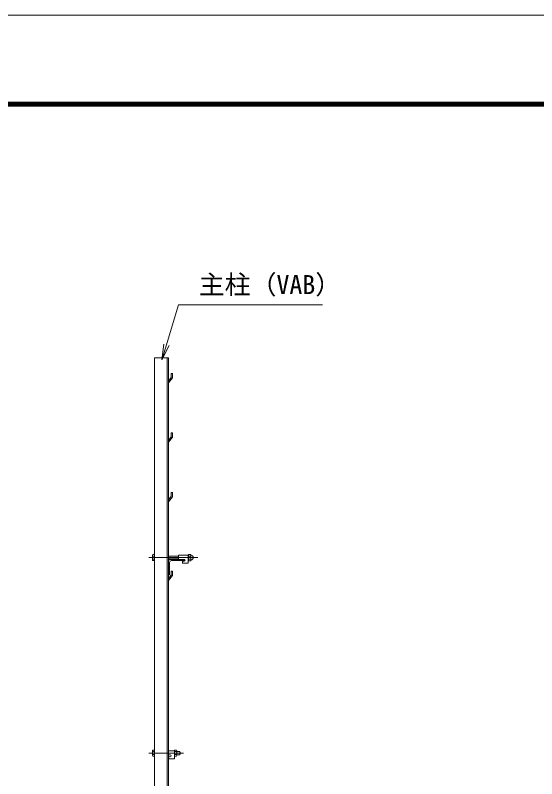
# Model space of a CAD drawing. Units: millimetres, scale not verified. Extents: x -4200 to 4200, y -2970 to 2970.
# Drawn here: x -289 to 1031, y 1039 to 2970 of the extents above; entities that cross this region are included whole.
import ezdxf
from ezdxf.enums import TextEntityAlignment as Align

# ---------------------------------------------------------------- set-up
doc = ezdxf.new("R2010")
doc.units = ezdxf.units.MM
doc.header["$LTSCALE"] = 10
doc.linetypes.add('USER1', pattern=[50.8, 31.75, -6.35, 6.35, -6.35])
for name, color, linetype, lineweight in [('0-0_D-STR1', 1, 'Continuous', 18), ('0-1_D-BMK', 2, 'USER1', 13), ('0-3_D-STR3', 3, 'Continuous', 13), ('0-7_D-STR-TXT', 7, 'Continuous', 13), ('0-8_0', 7, 'Continuous', 18), ('0-B_D-TTL', 7, 'Continuous', 18)]:
    doc.layers.add(name, color=color, linetype=linetype, lineweight=lineweight)
doc.styles.add('ＭＳ ゴシック', font='')
doc.styles.get('ＭＳ ゴシック').set_extended_font_data('MS Gothic')

# ---------------------------------------------------------------- blocks, each defined once
blk = doc.blocks.new('_Open')
at = {"layer": '0-8_0'}
blk.add_line((-10, 1.667), (0, 0), dxfattribs=at)
blk.add_lwpolyline([(-10, -1.667), (0, 0), (-10, 0)], dxfattribs=at)

msp = doc.modelspace()

# ---------------------------------------------------------------- linework, layer by layer
at = {"layer": '0-0_D-STR1'}
for p, q in [((99.03, 2103.92), (64.03, 2103.92)), ((64.03, -161.08), (64.03, 2103.92)), ((96.03, -161.08), (96.03, 2103.92)), ((99.03, -161.08), (99.03, 2103.92)), ((106.03, 2053.92), (99.03, 2044.87)), ((109.03, 2052.8), (99.03, 2040.3)), ((106.03, 2063.8), (106.03, 2053.92)), ((106.03, 2063.8), (109.03, 2063.8)), ((109.03, 2063.8), (109.03, 2052.8)), ((99.03, 2044.87), (99.03, 2040.3)), ((106.03, 1913.8), (106.03, 1903.92)), ((106.03, 1913.8), (109.03, 1913.8)), ((109.03, 1913.8), (109.03, 1902.8)), ((106.03, 1903.92), (99.03, 1894.87)), ((109.03, 1902.8), (99.03, 1890.3)), ((99.03, 1894.87), (99.03, 1890.3)), ((106.03, 1763.3), (109.03, 1763.3)), ((106.03, 1763.3), (106.03, 1753.42)), ((109.03, 1763.3), (109.03, 1752.3)), ((106.03, 1753.42), (99.03, 1744.37)), ((109.03, 1752.3), (99.03, 1739.8)), ((99.03, 1744.37), (99.03, 1739.8)), ((99.03, 1588.92), (99.03, 1553.92)), ((102.03, 1586.42), (102.03, 1555.92)), ((139.03, 1593.92), (104.03, 1593.92)), ((137.03, 1590.92), (106.53, 1590.92)), ((139.03, 1592.92), (139.03, 1593.92)), ((106.03, 1564.3), (109.03, 1564.3)), ((106.03, 1564.3), (106.03, 1554.42)), ((109.03, 1564.3), (109.03, 1553.3)), ((106.03, 1554.42), (99.03, 1545.37)), ((100.03, 1553.92), (99.03, 1553.92)), ((109.03, 1553.3), (99.03, 1540.8)), ((99.03, 1545.37), (99.03, 1540.8))]:
    msp.add_line(p, q, dxfattribs=at)
for centre, radius, start, end in [((104.03, 1588.92), 5, 90, 180), ((106.53, 1586.42), 4.5, 90, 180), ((137.03, 1592.92), 2, 270, 0), ((100.03, 1555.92), 2, 270, 0)]:
    msp.add_arc(centre, radius, start, end, dxfattribs=at)
at = {"layer": '0-1_D-BMK'}
for p, q in [((173.26, 1598.42), (49.03, 1598.42)), ((137.03, 1103.92), (49.03, 1103.92))]:
    msp.add_line(p, q, dxfattribs=at)
at = {"layer": '0-3_D-STR3'}
for p, q in [((58.73, 1604.72), (59.42, 1605.92)), ((58.73, 1604.72), (58.73, 1592.12)), ((64.03, 1605.92), (59.42, 1605.92)), ((64.03, 1605.92), (64.03, 1590.91)), ((124.28, 1604.42), (124.28, 1593.92)), ((149.28, 1604.42), (124.28, 1604.42)), ((149.28, 1604.65), (149.28, 1592.31)), ((149.28, 1604.65), (149.28, 1592.31)), ((149.28, 1604.42), (149.28, 1584.42)), ((150.28, 1606.52), (154.78, 1606.52)), ((155.78, 1604.65), (155.78, 1592.31)), ((155.78, 1604.65), (155.78, 1592.31)), ((58.73, 1592.12), (59.42, 1590.91)), ((64.03, 1602.17), (59.42, 1602.17)), ((64.03, 1594.66), (59.42, 1594.66)), ((64.03, 1590.91), (59.42, 1590.91)), ((99.03, 1602.42), (124.28, 1602.42)), ((99.03, 1601.67), (124.28, 1601.67)), ((99.03, 1595.17), (124.28, 1595.17)), ((99.03, 1594.42), (124.28, 1594.42)), ((139.03, 1593.92), (124.28, 1593.92)), ((134.28, 1589.42), (134.28, 1584.42)), ((139.03, 1589.42), (134.28, 1589.42)), ((149.28, 1584.42), (134.28, 1584.42)), ((154.78, 1602.47), (150.28, 1602.47)), ((154.78, 1594.37), (150.28, 1594.37)), ((150.28, 1590.32), (154.78, 1590.32)), ((58.73, 1110.22), (59.42, 1111.42)), ((58.73, 1110.22), (58.73, 1097.62)), ((64.03, 1111.42), (59.42, 1111.42)), ((64.03, 1107.67), (59.42, 1107.67)), ((64.03, 1111.42), (64.03, 1096.41)), ((114.03, 1109.92), (99.03, 1109.92)), ((114.03, 1111.42), (119.8, 1111.42)), ((114.03, 1096.41), (114.03, 1111.42)), ((114.03, 1109.92), (114.03, 1089.92)), ((114.03, 1107.67), (119.8, 1107.67)), ((119.8, 1111.42), (120.53, 1110.17)), ((120.53, 1097.67), (120.53, 1110.17)), ((120.53, 1107.92), (127.83, 1107.92)), ((127.83, 1107.92), (129.03, 1106.72)), ((127.83, 1107.92), (127.83, 1099.92)), ((127.83, 1099.92), (129.03, 1101.12)), ((129.03, 1106.72), (129.03, 1101.12)), ((58.73, 1097.62), (59.42, 1096.41)), ((64.03, 1100.16), (59.42, 1100.16)), ((64.03, 1096.41), (59.42, 1096.41)), ((103.78, 1099.42), (99.03, 1099.42)), ((99.03, 1094.92), (99.03, 1089.92)), ((103.78, 1094.92), (99.03, 1094.92)), ((114.03, 1089.92), (99.03, 1089.92)), ((114.03, 1100.16), (119.8, 1100.16)), ((114.03, 1096.41), (119.8, 1096.41)), ((119.8, 1096.41), (120.53, 1097.67)), ((120.53, 1099.92), (127.83, 1099.92))]:
    msp.add_line(p, q, dxfattribs=at)
for centre, radius, start, end in [((62.17, 1604.05), 3.32, 145.61585, 214.38415), ((151.82, 1604.49), 2.54, 127.21089, 232.78911), ((153.24, 1604.49), 2.54, 307.21089, 52.78911), ((156.15, 1605.36), 0.5, 189.83916, 262.83194), ((155.28, 1598.42), 6.5, 277.16806, 82.83194), ((71.26, 1598.42), 12.42, 162.4121, 197.5879), ((62.17, 1592.79), 3.32, 145.61585, 214.38415), ((139.03, 1591.67), 2.25, 270, 90), ((157.98, 1598.42), 8.7, 152.26063, 207.73937), ((151.83, 1592.34), 2.55, 127.42505, 232.57495), ((147.08, 1598.42), 8.7, 332.26063, 27.73937), ((153.23, 1592.34), 2.55, 307.42505, 52.57495), ((156.15, 1591.47), 0.5, 97.16806, 163.42019), ((71.26, 1103.92), 12.42, 162.4121, 197.5879), ((62.17, 1109.55), 3.32, 145.61585, 214.38415), ((117.06, 1109.55), 3.32, 325.61586, 34.38414), ((107.96, 1103.92), 12.42, 342.4121, 17.5879), ((62.17, 1098.29), 3.32, 145.61585, 214.38415), ((103.78, 1097.17), 2.25, 270, 90), ((117.06, 1098.29), 3.32, 325.61585, 34.38416)]:
    msp.add_arc(centre, radius, start, end, dxfattribs=at)
at = {"layer": '0-7_D-STR-TXT'}
msp.add_lwpolyline([(488.7, 2237.8), (124.83, 2237.8), (83.14, 2100.13)], dxfattribs=at)
at = {"layer": '0-B_D-TTL', "color": 2}
msp.add_lwpolyline([(-4200, 2970), (4200, 2970), (4200, -2970), (-4200, -2970)], close=True, dxfattribs=at)
at = {"layer": '0-B_D-TTL'}
for points in [[(-3930, 2750), (3930, 2750), (3930, -2750), (-3930, -2750)], [(-3927.5, 2747.5), (3927.5, 2747.5), (3927.5, -2747.5), (-3927.5, -2747.5)], [(-3925, 2745), (3925, 2745), (3925, -2745), (-3925, -2745)], [(-3922.5, 2742.5), (3922.5, 2742.5), (3922.5, -2742.5), (-3922.5, -2742.5)], [(-3920, 2740), (3920, 2740), (3920, -2740), (-3920, -2740)]]:
    msp.add_lwpolyline(points, close=True, dxfattribs=at)

# ---------------------------------------------------------------- block references
at = {"layer": '0-7_D-STR-TXT', "xscale": 4, "yscale": 4, "rotation": 253.14944}
msp.add_blockref('_Open', (82.56, 2098.22), dxfattribs=at)

# ---------------------------------------------------------------- texts
at = {"layer": '0-7_D-STR-TXT', "style": 'ＭＳ ゴシック'}
msp.add_text('主柱（VAB）', height=48.09, dxfattribs=at).set_placement((175.76, 2250.38), align=Align.BOTTOM_LEFT)

doc.saveas('drawing.dxf')
